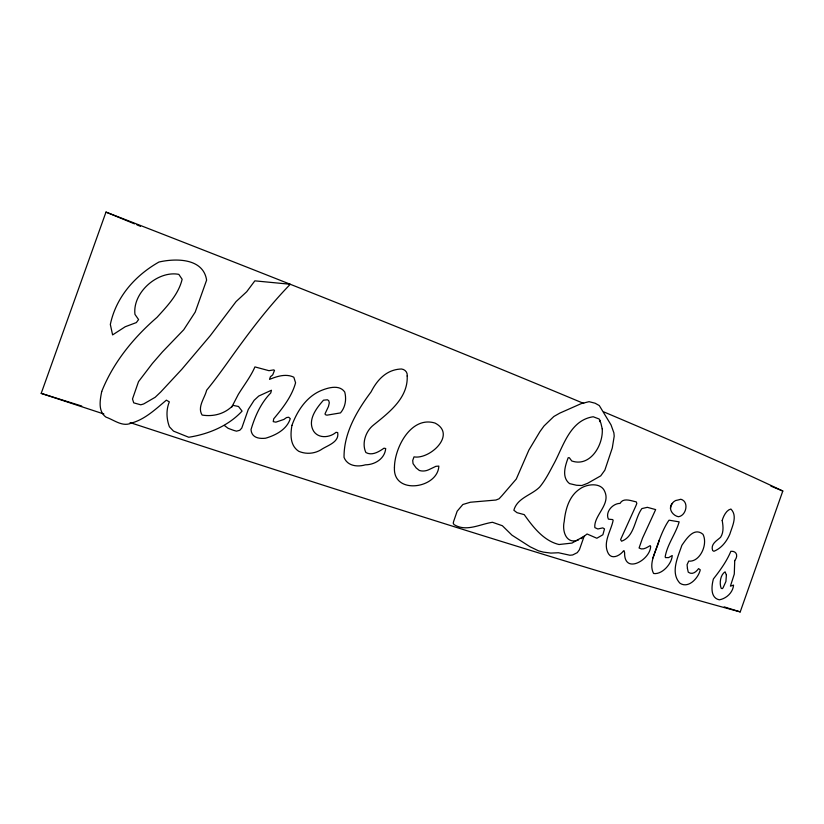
<?xml version="1.0" encoding="UTF-8"?>
<svg xmlns="http://www.w3.org/2000/svg" width="824" height="824" viewBox="0 0 824 824"><rect width="100%" height="100%" fill="white"/><g stroke="black" fill="none" stroke-linecap="round" stroke-linejoin="round"><path stroke-width="1.24" d="M652.948 557.972C657.367 545.612 661.94 530.192 669.026 520.181L679.151 521.85C675.855 533.694 667.286 544.242 665.184 556.766L665.452 557.591L668.604 557.611L672.23 555.52C671.879 563.884 661.95 574.833 653.597 573.494C648.045 562.977 656.769 550.298 659.21 540.235M670.437 508.429C670.963 504.412 673.548 500.127 678.028 500.014L680.82 499.251C689.307 501.456 686.433 515.649 678.43 516.741C672.58 515.546 667.739 508.614 672.24 503.31M130.12 422.599A1214.679 31.528 18.8 0 0 740.22 611.902L782.8 491.032A1213.556 42.673 20.5 0 0 603.951 411.969M103.876 413.998A1214.679 31.528 18.8 0 1 41.2 393.378L105.987 212.098A1213.556 42.673 20.5 0 1 583.701 403.441M231.637 407.272L238.332 394.366C243.986 385.199 250.702 376.65 254.925 366.907L268.974 370.687L273.733 369.883L274.495 370.378L272.723 374.858L270.427 376.764L269.52 379.38C277.111 376.311 285.959 373.385 293.818 377.207L295.579 382.789C291.82 396.509 282.683 408.107 273.712 418.829L273.238 421.631L275.855 422.156L283.899 419.426L286.567 417.562L288.719 417.243L290.275 418.674C286.834 429.489 275.803 435.227 265.555 438.224C259.076 438.914 251.65 437.853 251.011 429.644C254.946 416.316 260.878 402.946 270.766 392.945L271.457 390.236L258.767 396.025L254.153 400.289L248.261 409.497L241.782 428.058L239.763 430.283L236.478 431.158L233.748 430.396L228.186 428.346L224.324 425.452M581.27 538.68L587.038 533.973L596.854 538.247L602.869 534.766L604.507 528.915L602.777 527.885L597.864 528.977L594.835 527.618C593.63 515.608 610.46 504.854 604.94 491.959C601.376 481.947 586.534 483.873 579.612 489.096C569.065 496.099 565.377 509.572 564.224 521.468C561.906 531.037 566.273 544.952 578.572 539.875M41.2 393.378L81.741 406.047M724.255 606.907L740.22 611.902M105.987 212.098L134.539 223.87M136.918 224.849L140.482 226.322M770.904 486.129L782.8 491.032M726.397 575.008L725.913 581.497L723.07 587.8L722.36 588.635L721.185 588.346C719.146 583.093 720.444 574.73 725.079 571.835L726.397 575.008M722.195 520.49C723.194 526.093 723.874 532.263 720.557 537.351C716.54 540.853 710.442 544.067 712.626 550.525L713.893 551.297C721.546 548.207 726.655 541.471 729.858 534.106C732.217 526.33 737.799 515.948 730.898 509.036C726.408 509.953 723.359 516.308 722.195 520.49M291.933 425.38C290.316 434.681 290.027 445.537 298.721 451.284C305.869 454.374 314.037 453.849 320.773 449.914C326.994 445.454 339.498 442.539 337.686 432.59L336.048 432.312C329.847 437.668 318.888 438.811 313.779 431.416C306.992 420.446 316.272 408.271 323.492 400.186L327.437 399.784L328.755 400.68L329.301 402.823L328.467 406.479L325.037 413.772L325.336 414.657L326.922 415.172L340.487 412.906C345.411 407.159 346.616 399.29 344.751 392.059C339.467 384.293 328.117 387.651 320.886 390.658C306.446 396.818 297.093 411.011 291.933 425.38M687.432 568.436L688.256 572.175C692.345 575.193 696.115 571.938 698.597 568.611L700.266 569.868C698.484 577.83 688.514 589.067 679.893 583.176C670.077 572.629 678.018 556.849 681.87 545.313C686.371 538.917 694.024 526.701 702.985 534.312C708.269 544.561 699.669 562.421 688.73 561.092L687.082 564.687L687.432 568.436M734.74 560.608L734.277 574.091L730.404 586.163L733.556 585.102C732.979 592.466 726.469 598.554 719.342 599.821C710.031 597.874 711.545 585.864 713.399 578.953C720.207 570.301 726.716 561.257 730.857 551.297C736.409 550.762 738.603 555.623 734.74 560.608M407.19 375.981C408.21 398.013 388.979 412.536 373.602 424.968C365.763 430.983 361.489 443.384 365.887 452.52C372.046 456.022 378.916 451.758 384.015 448.184L385.704 448.544C384.787 458.731 374.941 464.767 365.351 464.829C357.523 467.218 347.357 466.085 344.041 457.382C343.793 432.95 356.864 410.898 371.088 391.874C376.887 380.441 385.787 370.367 399.455 369.121C403.564 368.194 407.89 371.603 407.19 375.981M624.592 552.883C624.242 574.771 650.26 559.949 650.641 546.436L650.146 545.643C646.933 547.435 642.741 550.597 639.074 547.981L642.483 538.226L655.657 509.593L647.345 507.327L641.886 508.583C634.501 518.605 634.82 536.424 621.574 541.203L620.596 539.576L635.974 505.637L636.818 503.464L636.283 501.888C630.628 500.693 623.284 497.5 620.06 503.382C612.696 503.392 604.96 512.085 608.431 519.161L612.654 519.573L613.149 520.274C611.058 531.13 602.241 542.831 608.503 553.831C612.366 559.918 620.379 555.242 623.562 550.793L624.118 550.751L624.592 552.883M394.438 467.651C392.914 495.306 437.894 488.642 438.832 466.085L435.875 466.333L428.655 469.783A16.542 14.121 -69.5 0 1 419.375 470.483L416.141 467.919L413.051 463.654L412.711 460.451L414.019 456.867C429.963 459.679 456.959 434.392 435.031 423.072C411.155 415.687 394.521 447.648 394.438 467.651M602.241 428.882C603.374 445.042 590.231 467.424 571.732 460.956L569.343 457.722L568.199 457.711C565.171 465.745 561.422 477.209 569.518 483.595L576.47 485.254L581.878 485.521L587.543 483.338L600.727 475.86L604.847 470.174L612.284 447.988L614.21 436.133L613.88 432.816L611.027 424.896L599.295 405.562L595.103 403.214L589.078 401.669L581.291 403.595L559.826 413.102L553.831 416.501L543.995 426.008L539.926 431.632L528.905 450.028L516.288 479.032L502.001 495.636L499.087 498.788L495.935 500.034L470.37 502.238L462.851 504.504L457.166 511.21L453.622 521.468L453.231 523.188L454.014 524.579C466.24 532.201 479.795 524.188 492.474 522.282L502.382 525.743L511.982 535.188L530.131 546.806L538.515 550.834L543.304 552.101L550.854 553.089L558.487 552.75L569.951 555.252L572.639 554.974L577.294 552.636L579.416 549.732L584.164 536.187L572 543.078L559.043 544.52C543.613 540.853 533.025 526.969 524.239 514.639L516.967 512.662L513.867 510.241C517.276 497.851 531.49 495.224 539.658 487.077C545.797 479.692 549.958 470.978 554.521 462.594C563.657 445.156 570.496 420.096 593.208 416.759L599.1 418.994L600.325 420.889L599.439 420.724L600.83 422.897L602.241 428.882M101.723 391.493C100.054 399.877 97.809 411.361 106.018 417.15C114.062 419.91 122.415 427.182 131.274 423.114C145.034 419.416 155.746 409.013 166.376 400.165L169.342 401.865C166.005 409.806 166.407 418.839 169.425 426.811L173.514 431.127L188.748 437.256C208.554 434.114 228.248 425.998 242.071 411.104L238.507 406.479L233.048 405.377C224.87 413.875 213.54 416.903 202.127 415.069C197.039 407.066 204.713 398.198 206.639 390.216C219.328 374.776 230.36 358.213 242.235 342.218C257.098 321.957 272.909 302.151 290.285 284.259L254.843 280.85L246.706 291.737L236.076 301.574L210.295 335.656L181.816 369.296L160.773 391.946L155.159 397.292L143.644 403.966L140.78 404.8L133.715 402.854L132.499 398.971L138.525 381.625L152.347 363.508L162.421 351.91L183.742 329.744L195.216 312.08L206.608 280.139C203.322 258.149 176.027 258.118 158.95 262.032C135.002 275.618 116.091 297.042 110.334 324.46L112.6 334.904L125.238 326.737L136.351 322.575L138.576 319.568L134.961 314.387C132.314 292.51 157.94 270.272 178.829 274.371L182.135 279.284C178.458 294.539 167.21 306.065 157.003 317.374C133.55 337.634 113.238 362.478 101.723 391.493"/></g></svg>
